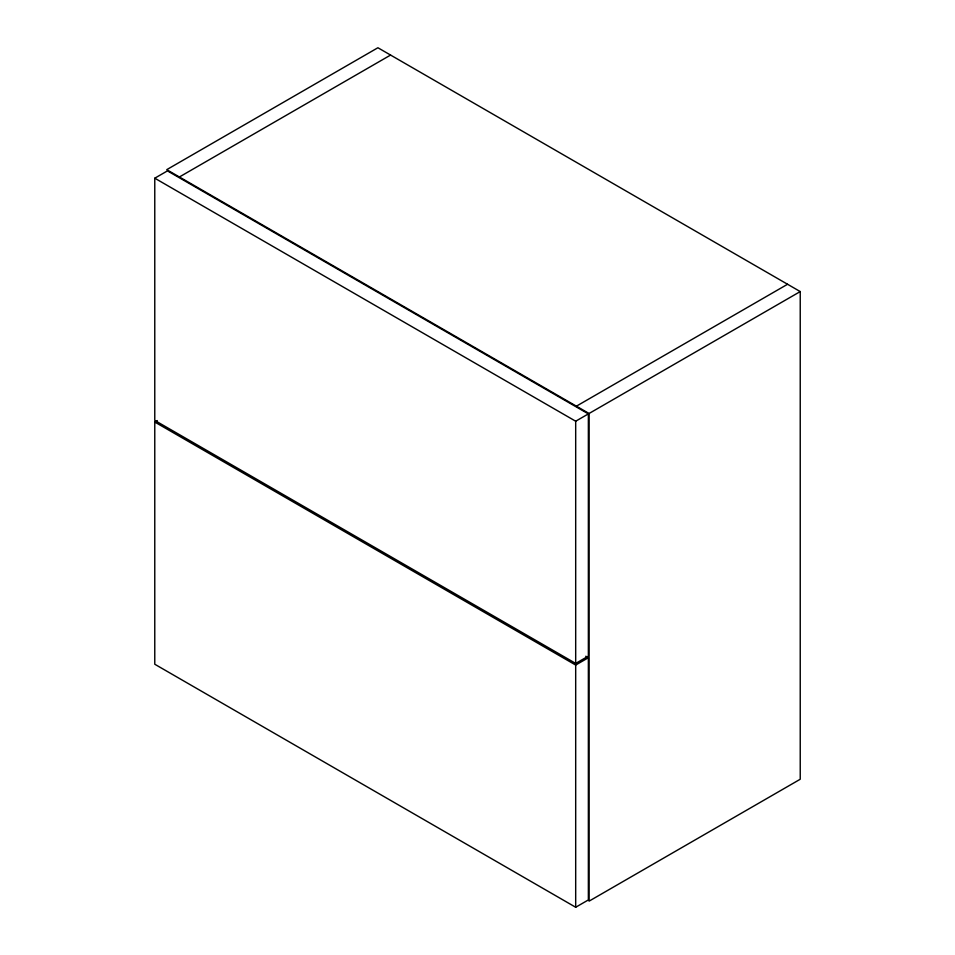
<?xml version="1.0" encoding="UTF-8"?>
<svg xmlns="http://www.w3.org/2000/svg" width="955" height="955" viewBox="0 0 955 955"><rect width="100%" height="100%" fill="white"/><g stroke="black" fill="none" stroke-linecap="round" stroke-linejoin="round"><path stroke-width="1.43" d="M154.77 178.203L167.447 170.885L588.364 413.897L588.364 656.109L575.686 663.415L154.77 420.403L154.77 178.203L575.686 421.215L588.364 413.897M179.409 176.973L390.571 55.068M585.773 656.24L588.364 657.732L588.364 899.932L575.686 907.25L154.77 664.238L154.77 422.026L157.3 420.57M576.39 406.173L787.553 284.268M589.068 413.491L800.23 291.573L800.23 779.244L589.068 901.15L589.068 413.491L166.743 169.668L377.905 47.75L800.23 291.573M154.77 422.026L575.686 665.05L588.364 657.732M575.686 421.215L575.686 663.415M575.686 665.05L575.686 907.25"/></g></svg>
